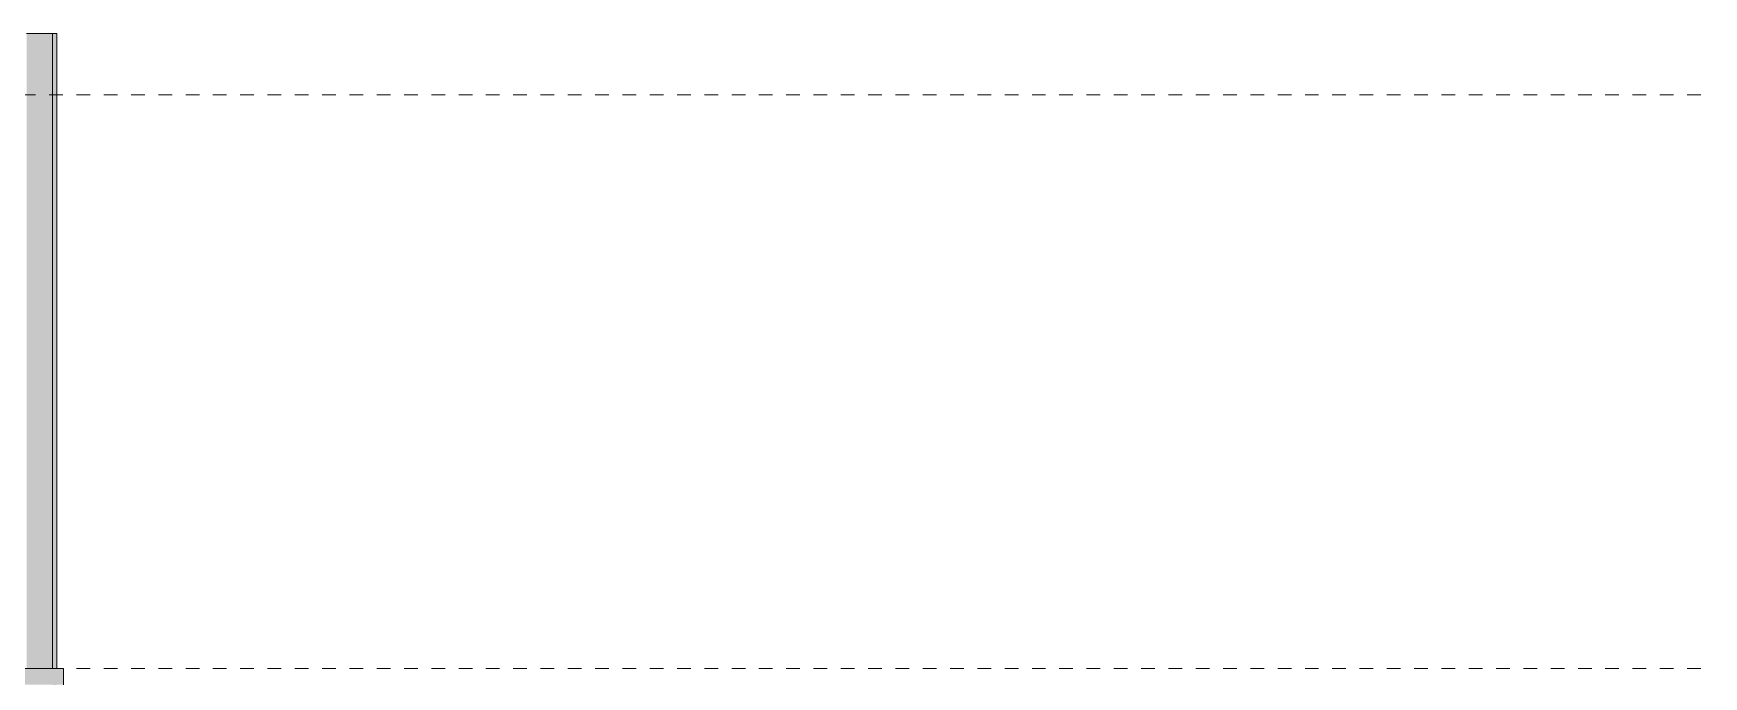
# Model space of a CAD drawing. Header units: metres. Extents: x -96 to 123, y 1 to 648.
# Drawn here: x 81.05 to 93.29, y 643.12 to 647.83 of the extents above; entities that cross this region are included whole.
import ezdxf

# ---------------------------------------------------------------- set-up
doc = ezdxf.new("R2010")
doc.units = ezdxf.units.M
doc.linetypes.add('_Tracejado longo', pattern=[0.014288, 0.009525, -0.004763])
for name, color, linetype, lineweight in [('A-DETL', 7, 'Continuous', 5), ('A-DETL-GENF', 7, 'Continuous', 5), ('A-FLOR-LEVL', 7, 'Continuous', 5), ('A-WALL', 7, 'Continuous', 5), ('A-WALL-PATT', 7, 'Continuous', 20)]:
    doc.layers.add(name, color=color, linetype=linetype, lineweight=lineweight)

# ---------------------------------------------------------------- blocks, each defined once
blk = doc.blocks.new('LUC-ARQ-001-MOD-TOR_rvt-5-Section 3')
at = {"layer": 'A-WALL', "true_color": 0xffbb77}
h = blk.add_hatch(color=31, dxfattribs=at)
h.paths.add_polyline_path([(-18.444, 640.18), (-18.444, 643.06), (-18.474, 643.06), (-18.474, 640.18), (-18.47, 640.18)])
h.paths.add_polyline_path([(-18.474, 643.18), (-18.444, 643.181), (-18.444, 647.83), (-18.474, 647.83), (-18.474, 643.94)])
at = {"layer": 'A-WALL-PATT', "lineweight": 5, "true_color": 0xffbb77}
blk.add_hatch(color=31, dxfattribs=at).paths.add_polyline_path([(-18.664, 643.18), (-18.474, 643.18), (-18.474, 647.83), (-18.664, 647.83), (-18.664, 643.94)])
at = {"layer": 'A-WALL', "lineweight": 20}
for p, q in [((-18.474, 647.83), (-18.664, 647.83)), ((-18.474, 643.18), (-18.474, 647.83)), ((-18.444, 647.83), (-18.474, 647.83)), ((-18.474, 647.83), (-18.474, 643.18)), ((-18.444, 643.18), (-18.444, 647.83))]:
    blk.add_line(p, q, dxfattribs=at)

msp = doc.modelspace()

# ---------------------------------------------------------------- hatches: boundary and pattern name
at = {"layer": 'A-DETL-GENF', "true_color": 0x808080}
msp.add_hatch(color=8, dxfattribs=at).paths.add_polyline_path([(68.534, 643.06), (81.275, 643.06), (81.275, 643.18), (68.534, 643.18), (68.534, 643.093)])

# ---------------------------------------------------------------- linework, layer by layer
at = {"layer": 'A-DETL', "lineweight": 9}
for p, q in [((81.275, 643.18), (68.534, 643.18)), ((81.275, 643.06), (81.275, 643.18))]:
    msp.add_line(p, q, dxfattribs=at)
at = {"layer": 'A-FLOR-LEVL', "color": 8, "linetype": '_Tracejado longo', "true_color": 0x808080}
for p, q in [((52.97, 647.38), (103.416, 647.38)), ((52.97, 643.18), (103.416, 643.18))]:
    msp.add_line(p, q, dxfattribs=at)

# ---------------------------------------------------------------- block references
at = {"lineweight": 5}
msp.add_blockref('LUC-ARQ-001-MOD-TOR_rvt-5-Section 3', (99.669, 0), dxfattribs=at)

doc.saveas('drawing.dxf')
